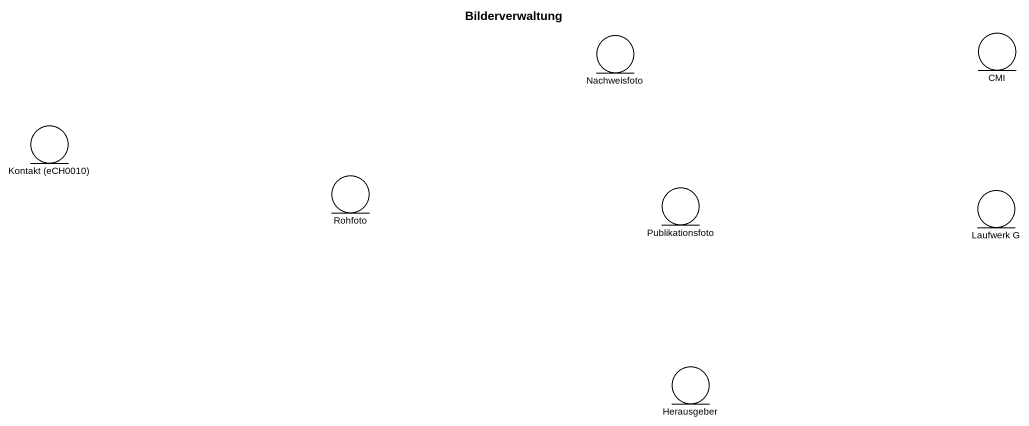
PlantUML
@startuml
title Bilderverwaltung
entity Nachweisfoto
entity CMI
entity "Kontakt (eCH0010)" as Kontakt_eCH0010
entity Rohfoto
entity Publikationsfoto
entity "Laufwerk G" as Laufwerk_G
entity Herausgeber
@enduml
